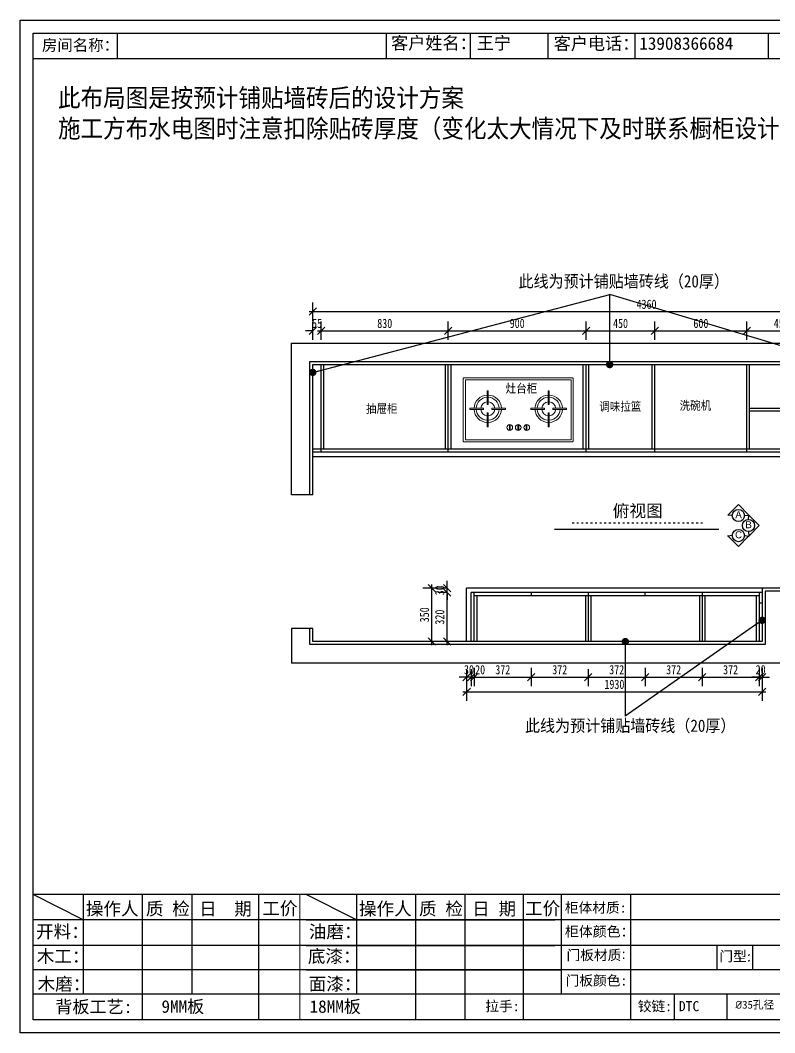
# Model space of a CAD drawing. Header units: millimetres. Extents: x -497855 to 324262, y -590254 to -173602.
# Drawn here: x -497855 to -492927, y -583638 to -577022 of the extents above; entities that cross this region are included whole.
import ezdxf

# ---------------------------------------------------------------- set-up
doc = ezdxf.new("R2010")
doc.units = ezdxf.units.MM
doc.header["$PDMODE"] = 3
doc.linetypes.add('ACAD_ISO03W100', pattern=[30, 12, -18])
for name, color, linetype in [('C', 145, 'Continuous'), ('图框', 7, 'Continuous'), ('柜体', 7, 'Continuous'), ('水电图层', 4, 'Continuous')]:
    doc.layers.add(name, color=color, linetype=linetype)
doc.layers.add('实物线', color=7, linetype='Continuous', lineweight=20)
doc.styles.get("Standard").update_dxf_attribs({"font": 'txt', "bigfont": 'gbcbig.shx'})
doc.styles.add('宋体', font='', dxfattribs={"width": 0.9})
doc.styles.add('数、文', font='', dxfattribs={"width": 0.8})
doc.styles.add('田江洲', font='', dxfattribs={"height": 80})
doc.styles.get('宋体').set_extended_font_data('SimSun')
doc.styles.get('数、文').set_extended_font_data('SimSun')
doc.styles.get('田江洲').set_extended_font_data('SimSun')
doc.dimstyles.new('60', dxfattribs={"dimscale": 60, "dimtxt": 1, "dimasz": 0.8, "dimexe": 1, "dimexo": 3, "dimgap": 0.3, "dimtad": 1, "dimdec": 0, "dimtxsty": '数、文', "dimblk": 'OBLIQUE', "dimcen": 0.3, "dimdle": 0.4, "dimclrd": 8, "dimclre": 8, "dimclrt": 1, "dimadec": 0, "dimazin": 0, "dimtfac": 1, "dimtdec": 0, "dimtix": 1, "dimtofl": 0, "dimtmove": 1, "dimatfit": 3, "dimldrblk": 'DOT', "dimfxl": 1, "dimfxlon": 1, "dimtolj": 1, "dimarcsym": 0})

# ---------------------------------------------------------------- blocks, each defined once
blk = doc.blocks.new('hyujik')
at = {"layer": '实物线', "color": 4, "lineweight": 5}
for p, q in [((-482438.1, -506155.5), (-482438.1, -506189.2)), ((-482438.1, -506189.2), (-482432.5, -506189.2)), ((-482432.5, -506189.2), (-482432.5, -506153.6)), ((-482382.7, -506155.5), (-482382.7, -506189.2)), ((-482382.7, -506189.2), (-482377, -506189.2)), ((-482377, -506189.2), (-482377, -506153.6)), ((-482329.1, -506189.2), (-482329.1, -506153.6)), ((-482323.5, -506189.2), (-482329.1, -506189.2)), ((-482323.5, -506155.5), (-482323.5, -506189.2))]:
    blk.add_line(p, q, dxfattribs=at)
blk.add_lwpolyline([(-482740.8, -506258.7, 0.414214), (-482732.7, -506266.9), (-482028.9, -506266.9, 0.414214), (-482020.8, -506258.7), (-482020.8, -505855, 0.414214), (-482028.9, -505846.9), (-482732.7, -505846.9, 0.414214), (-482740.8, -505855)], format="xyb", close=True, dxfattribs=at)
for points in [[(-482726.2, -506252.2), (-482035.4, -506252.2), (-482035.4, -505861.5), (-482726.2, -505861.5)], [(-482576, -506023.1), (-482576, -506023.1), (-482583.9, -506023.1), (-482583.9, -506023.1), (-482583.9, -505932.9), (-482583.9, -505932.9), (-482576, -505932.9), (-482576, -505932.9)], [(-482185.6, -506023.1), (-482185.6, -506023.1), (-482177.7, -506023.1), (-482177.7, -506023.1), (-482177.7, -505932.9), (-482177.7, -505932.9), (-482185.6, -505932.9), (-482185.6, -505932.9)], [(-482606.9, -506046.1), (-482606.9, -506046.1), (-482606.9, -506054), (-482606.9, -506054), (-482697.1, -506054), (-482697.1, -506054), (-482697.1, -506046.1), (-482697.1, -506046.1)], [(-482583.9, -506077), (-482583.9, -506077), (-482576, -506077), (-482576, -506077), (-482576, -506167.2), (-482576, -506167.2), (-482583.9, -506167.2), (-482583.9, -506167.2)], [(-482553, -506054), (-482553, -506054), (-482553, -506046.1), (-482553, -506046.1), (-482462.8, -506046.1), (-482462.8, -506046.1), (-482462.8, -506054), (-482462.8, -506054)], [(-482208.6, -506054), (-482208.6, -506054), (-482208.6, -506046.1), (-482208.6, -506046.1), (-482298.8, -506046.1), (-482298.8, -506046.1), (-482298.8, -506054), (-482298.8, -506054)], [(-482177.7, -506077), (-482177.7, -506077), (-482185.6, -506077), (-482185.6, -506077), (-482185.6, -506167.2), (-482185.6, -506167.2), (-482177.7, -506167.2), (-482177.7, -506167.2)], [(-482154.7, -506046.1), (-482154.7, -506046.1), (-482154.7, -506054), (-482154.7, -506054), (-482064.5, -506054), (-482064.5, -506054), (-482064.5, -506046.1), (-482064.5, -506046.1)]]:
    blk.add_lwpolyline(points, close=True, dxfattribs=at)
for centre in [(-482436.2, -506172.3), (-482380.8, -506172.3), (-482325.4, -506172.3)]:
    blk.add_circle(centre, 18.7, dxfattribs=at)
for centre, radius, start, end in [((-482579.9, -506050.1), 89.7, 92.53087, 177.46913), ((-482579.9, -506050.1), 75.1, 93.02425, 176.97575), ((-482579.9, -506050.1), 45.5, 94.99054, 175.00946), ((-482579.9, -506050.1), 89.7, 2.53087, 87.46913), ((-482579.9, -506050.1), 75.1, 3.02425, 86.97575), ((-482579.9, -506050.1), 45.5, 4.99054, 85.00946), ((-482181.6, -506050.1), 89.7, 92.53087, 177.46913), ((-482181.6, -506050.1), 75.1, 93.02425, 176.97575), ((-482181.6, -506050.1), 45.5, 94.99054, 175.00946), ((-482181.6, -506050.1), 89.7, 2.53087, 87.46913), ((-482181.6, -506050.1), 75.1, 3.02425, 86.97575), ((-482181.6, -506050.1), 45.5, 4.99054, 85.00946), ((-482579.9, -506050.1), 89.7, 182.53087, 267.46913), ((-482579.9, -506050.1), 75.1, 183.02425, 266.97575), ((-482579.9, -506050.1), 45.5, 184.99054, 265.00946), ((-482579.9, -506050.1), 45.5, 274.99054, 355.00946), ((-482579.9, -506050.1), 75.1, 273.02425, 356.97575), ((-482579.9, -506050.1), 89.7, 272.53087, 357.46913), ((-482181.6, -506050.1), 89.7, 182.53087, 267.46913), ((-482181.6, -506050.1), 75.1, 183.02425, 266.97575), ((-482181.6, -506050.1), 45.5, 184.99054, 265.00946), ((-482181.6, -506050.1), 45.5, 274.99054, 355.00946), ((-482181.6, -506050.1), 75.1, 273.02425, 356.97575), ((-482181.6, -506050.1), 89.7, 272.53087, 357.46913)]:
    blk.add_arc(centre, radius, start, end, dxfattribs=at)
blk = doc.blocks.new('_Oblique')
at = {"color": 0, "linetype": 'ByBlock', "lineweight": -2}
blk.add_line((-0.5, -0.5), (0.5, 0.5), dxfattribs=at)
blk = doc.blocks.new('*D130')
at = {"layer": 'Defpoints', "color": 0}
for p in [(-495889.5, -579050.8), (-495944.5, -579841.7), (-495889.5, -579841.7)]:
    blk.add_point(p, dxfattribs=at)
at = {"layer": '水电图层', "color": 8, "lineweight": -2}
for p, q in [((-495944.5, -579110.8), (-495944.5, -578990.8)), ((-495889.5, -579110.8), (-495889.5, -578990.8)), ((-495944.5, -579050.8), (-495992.5, -579050.8)), ((-495889.5, -579050.8), (-495841.5, -579050.8))]:
    blk.add_line(p, q, dxfattribs=at)
at = {"layer": '水电图层', "color": 8, "lineweight": -2, "xscale": 48, "yscale": 48, "zscale": 48}
blk.add_blockref('_Oblique', (-495944.5, -579050.8), dxfattribs=at)
at = {"layer": '水电图层', "color": 8, "lineweight": -2, "xscale": 48, "yscale": 48, "zscale": 48, "rotation": 180}
blk.add_blockref('_Oblique', (-495889.5, -579050.8), dxfattribs=at)
at = {"layer": '水电图层', "color": 1, "insert": (-495917, -579002.8), "char_height": 60, "attachment_point": 5, "style": '数、文'}
blk.add_mtext('\\A1;55', dxfattribs=at)
blk = doc.blocks.new('*D131')
at = {"layer": 'Defpoints', "color": 0}
for p in [(-495059.5, -579050.8), (-495889.5, -579841.7), (-495059.5, -579841.7)]:
    blk.add_point(p, dxfattribs=at)
at = {"layer": '水电图层', "color": 8, "lineweight": -2}
for p, q in [((-495889.5, -579110.8), (-495889.5, -578990.8)), ((-495059.5, -579110.8), (-495059.5, -578990.8)), ((-495913.5, -579050.8), (-495035.5, -579050.8))]:
    blk.add_line(p, q, dxfattribs=at)
at = {"layer": '水电图层', "color": 8, "lineweight": -2, "xscale": 48, "yscale": 48, "zscale": 48, "rotation": 180}
blk.add_blockref('_Oblique', (-495889.5, -579050.8), dxfattribs=at)
at = {"layer": '水电图层', "color": 8, "lineweight": -2, "xscale": 48, "yscale": 48, "zscale": 48}
blk.add_blockref('_Oblique', (-495059.5, -579050.8), dxfattribs=at)
at = {"layer": '水电图层', "color": 1, "insert": (-495474.5, -579002.8), "char_height": 60, "attachment_point": 5, "style": '数、文'}
blk.add_mtext('\\A1;830', dxfattribs=at)
blk = doc.blocks.new('*D132')
at = {"layer": 'Defpoints', "color": 0}
for p in [(-494159.5, -579050.8), (-495059.5, -579841.7), (-494159.5, -579841.7)]:
    blk.add_point(p, dxfattribs=at)
at = {"layer": '水电图层', "color": 8, "lineweight": -2}
for p, q in [((-495059.5, -579110.8), (-495059.5, -578990.8)), ((-494159.5, -579110.8), (-494159.5, -578990.8)), ((-495083.5, -579050.8), (-494135.5, -579050.8))]:
    blk.add_line(p, q, dxfattribs=at)
at = {"layer": '水电图层', "color": 8, "lineweight": -2, "xscale": 48, "yscale": 48, "zscale": 48, "rotation": 180}
blk.add_blockref('_Oblique', (-495059.5, -579050.8), dxfattribs=at)
at = {"layer": '水电图层', "color": 8, "lineweight": -2, "xscale": 48, "yscale": 48, "zscale": 48}
blk.add_blockref('_Oblique', (-494159.5, -579050.8), dxfattribs=at)
at = {"layer": '水电图层', "color": 1, "insert": (-494609.5, -579002.8), "char_height": 60, "attachment_point": 5, "style": '数、文'}
blk.add_mtext('\\A1;900', dxfattribs=at)
blk = doc.blocks.new('*D133')
at = {"layer": 'Defpoints', "color": 0}
for p in [(-493709.5, -579050.8), (-494159.5, -579841.7), (-493709.5, -579841.7)]:
    blk.add_point(p, dxfattribs=at)
at = {"layer": '水电图层', "color": 8, "lineweight": -2}
for p, q in [((-494159.5, -579110.8), (-494159.5, -578990.8)), ((-493709.5, -579110.8), (-493709.5, -578990.8)), ((-494183.5, -579050.8), (-493685.5, -579050.8))]:
    blk.add_line(p, q, dxfattribs=at)
at = {"layer": '水电图层', "color": 8, "lineweight": -2, "xscale": 48, "yscale": 48, "zscale": 48, "rotation": 180}
blk.add_blockref('_Oblique', (-494159.5, -579050.8), dxfattribs=at)
at = {"layer": '水电图层', "color": 8, "lineweight": -2, "xscale": 48, "yscale": 48, "zscale": 48}
blk.add_blockref('_Oblique', (-493709.5, -579050.8), dxfattribs=at)
at = {"layer": '水电图层', "color": 1, "insert": (-493934.5, -579002.8), "char_height": 60, "attachment_point": 5, "style": '数、文'}
blk.add_mtext('\\A1;450', dxfattribs=at)
blk = doc.blocks.new('*D134')
at = {"layer": 'Defpoints', "color": 0}
for p in [(-493109.5, -579050.8), (-493709.5, -579841.7), (-493109.5, -579841.7)]:
    blk.add_point(p, dxfattribs=at)
at = {"layer": '水电图层', "color": 8, "lineweight": -2}
for p, q in [((-493709.5, -579110.8), (-493709.5, -578990.8)), ((-493109.5, -579110.8), (-493109.5, -578990.8)), ((-493733.5, -579050.8), (-493085.5, -579050.8))]:
    blk.add_line(p, q, dxfattribs=at)
at = {"layer": '水电图层', "color": 8, "lineweight": -2, "xscale": 48, "yscale": 48, "zscale": 48, "rotation": 180}
blk.add_blockref('_Oblique', (-493709.5, -579050.8), dxfattribs=at)
at = {"layer": '水电图层', "color": 8, "lineweight": -2, "xscale": 48, "yscale": 48, "zscale": 48}
blk.add_blockref('_Oblique', (-493109.5, -579050.8), dxfattribs=at)
at = {"layer": '水电图层', "color": 1, "insert": (-493409.5, -579002.8), "char_height": 60, "attachment_point": 5, "style": '数、文'}
blk.add_mtext('\\A1;600', dxfattribs=at)
blk = doc.blocks.new('*D135')
at = {"layer": 'Defpoints', "color": 0}
for p in [(-492659.5, -579050.8), (-493109.5, -579841.7), (-492659.5, -579841.7)]:
    blk.add_point(p, dxfattribs=at)
at = {"layer": '水电图层', "color": 8, "lineweight": -2}
for p, q in [((-493109.5, -579110.8), (-493109.5, -578990.8)), ((-492659.5, -579110.8), (-492659.5, -578990.8)), ((-493133.5, -579050.8), (-492635.5, -579050.8))]:
    blk.add_line(p, q, dxfattribs=at)
at = {"layer": '水电图层', "color": 8, "lineweight": -2, "xscale": 48, "yscale": 48, "zscale": 48, "rotation": 180}
blk.add_blockref('_Oblique', (-493109.5, -579050.8), dxfattribs=at)
at = {"layer": '水电图层', "color": 8, "lineweight": -2, "xscale": 48, "yscale": 48, "zscale": 48}
blk.add_blockref('_Oblique', (-492659.5, -579050.8), dxfattribs=at)
at = {"layer": '水电图层', "color": 1, "insert": (-492884.5, -579002.8), "char_height": 60, "attachment_point": 5, "style": '数、文'}
blk.add_mtext('\\A1;450', dxfattribs=at)
blk = doc.blocks.new('*D139')
at = {"layer": 'Defpoints', "color": 0}
for p in [(-491584.5, -578925.7), (-491584.5, -579271.7), (-495944.5, -579871.7)]:
    blk.add_point(p, dxfattribs=at)
at = {"layer": '水电图层', "color": 8, "lineweight": -2}
for p, q in [((-495944.5, -578985.7), (-495944.5, -578865.7)), ((-491584.5, -578985.7), (-491584.5, -578865.7)), ((-495968.5, -578925.7), (-491560.5, -578925.7))]:
    blk.add_line(p, q, dxfattribs=at)
at = {"layer": '水电图层', "color": 8, "lineweight": -2, "xscale": 48, "yscale": 48, "zscale": 48, "rotation": 180}
blk.add_blockref('_Oblique', (-495944.5, -578925.7), dxfattribs=at)
at = {"layer": '水电图层', "color": 8, "lineweight": -2, "xscale": 48, "yscale": 48, "zscale": 48}
blk.add_blockref('_Oblique', (-491584.5, -578925.7), dxfattribs=at)
at = {"layer": '水电图层', "color": 1, "insert": (-493764.5, -578877.7), "char_height": 60, "attachment_point": 5, "style": '数、文'}
blk.add_mtext('\\A1;4360', dxfattribs=at)
blk = doc.blocks.new('*D140')
at = {"layer": 'Defpoints', "color": 0}
for p in [(-493091.5, -579271.7), (-493109.5, -579841.7), (-491305.2, -579841.7)]:
    blk.add_point(p, dxfattribs=at)
at = {"layer": '水电图层', "color": 8, "lineweight": -2}
for p, q in [((-491305.2, -579247.7), (-491305.2, -579865.7)), ((-491365.2, -579271.7), (-491245.2, -579271.7)), ((-491365.2, -579841.7), (-491245.2, -579841.7))]:
    blk.add_line(p, q, dxfattribs=at)
at = {"layer": '水电图层', "color": 8, "lineweight": -2, "xscale": 48, "yscale": 48, "zscale": 48}
for p, rotation in [((-491305.2, -579271.7), 90), ((-491305.2, -579841.7), 270)]:
    blk.add_blockref('_Oblique', p, dxfattribs=dict(at, rotation=rotation))
at = {"layer": '水电图层', "color": 1, "insert": (-491353.2, -579556.7), "char_height": 60, "attachment_point": 5, "rotation": 90, "style": '数、文'}
blk.add_mtext('\\A1;570', dxfattribs=at)
blk = doc.blocks.new('*D141')
at = {"layer": 'Defpoints', "color": 0}
for p in [(-493109.5, -579841.7), (-492154.5, -579896.7), (-491305.2, -579896.7)]:
    blk.add_point(p, dxfattribs=at)
at = {"layer": '水电图层', "color": 8, "lineweight": -2}
for p, q in [((-491365.2, -579841.7), (-491245.2, -579841.7)), ((-491305.2, -579841.7), (-491305.2, -579793.7)), ((-491365.2, -579896.7), (-491245.2, -579896.7)), ((-491305.2, -579896.7), (-491305.2, -579944.7))]:
    blk.add_line(p, q, dxfattribs=at)
at = {"layer": '水电图层', "color": 8, "lineweight": -2, "xscale": 48, "yscale": 48, "zscale": 48}
for p, rotation in [((-491305.2, -579841.7), 270), ((-491305.2, -579896.7), 90)]:
    blk.add_blockref('_Oblique', p, dxfattribs=dict(at, rotation=rotation))
at = {"layer": '水电图层', "color": 1, "insert": (-491353.2, -579869.2), "char_height": 60, "attachment_point": 5, "rotation": 90, "style": '数、文'}
blk.add_mtext('\\A1;55', dxfattribs=at)
blk = doc.blocks.new('*D146')
at = {"layer": 'Defpoints', "color": 0}
for p in [(-495067.2, -580761.7), (-494909.5, -580761.7), (-494909.5, -581081.7)]:
    blk.add_point(p, dxfattribs=at)
at = {"layer": '水电图层', "color": 8, "lineweight": -2}
for p, q in [((-495067.2, -580761.7), (-495127.2, -580761.7)), ((-495067.2, -581105.7), (-495067.2, -580737.7)), ((-495067.2, -581081.7), (-495127.2, -581081.7))]:
    blk.add_line(p, q, dxfattribs=at)
at = {"layer": '水电图层', "color": 8, "lineweight": -2, "xscale": 48, "yscale": 48, "zscale": 48}
for p, rotation in [((-495067.2, -580761.7), 90), ((-495067.2, -581081.7), 270)]:
    blk.add_blockref('_Oblique', p, dxfattribs=dict(at, rotation=rotation))
at = {"layer": '水电图层', "color": 1, "insert": (-495115.2, -580921.7), "char_height": 60, "attachment_point": 5, "rotation": 90, "style": '数、文'}
blk.add_mtext('\\A1;320', dxfattribs=at)
blk = doc.blocks.new('*D147')
at = {"layer": 'Defpoints', "color": 0}
for p in [(-495067.2, -580731.7), (-494939.5, -580731.7), (-494909.5, -580761.7)]:
    blk.add_point(p, dxfattribs=at)
at = {"layer": '水电图层', "color": 8, "lineweight": -2}
for p, q in [((-495067.2, -580731.7), (-495067.2, -580683.7)), ((-495067.2, -580731.7), (-495127.2, -580731.7)), ((-495067.2, -580761.7), (-495127.2, -580761.7)), ((-495067.2, -580761.7), (-495067.2, -580809.7))]:
    blk.add_line(p, q, dxfattribs=at)
at = {"layer": '水电图层', "color": 8, "lineweight": -2, "xscale": 48, "yscale": 48, "zscale": 48}
for p, rotation in [((-495067.2, -580731.7), 270), ((-495067.2, -580761.7), 90)]:
    blk.add_blockref('_Oblique', p, dxfattribs=dict(at, rotation=rotation))
at = {"layer": '水电图层', "color": 1, "insert": (-495115.2, -580746.7), "char_height": 60, "attachment_point": 5, "rotation": 90, "style": '数、文'}
blk.add_mtext('\\A1;30', dxfattribs=at)
blk = doc.blocks.new('*D148')
at = {"layer": 'Defpoints', "color": 0}
for p in [(-495166.8, -580731.7), (-494939.5, -580731.7), (-494939.5, -581081.7)]:
    blk.add_point(p, dxfattribs=at)
at = {"layer": '水电图层', "color": 8, "lineweight": -2}
for p, q in [((-495166.8, -581105.7), (-495166.8, -580707.7)), ((-495119.5, -580731.7), (-495226.8, -580731.7)), ((-495119.5, -581081.7), (-495226.8, -581081.7))]:
    blk.add_line(p, q, dxfattribs=at)
at = {"layer": '水电图层', "color": 8, "lineweight": -2, "xscale": 48, "yscale": 48, "zscale": 48}
for p, rotation in [((-495166.8, -580731.7), 90), ((-495166.8, -581081.7), 270)]:
    blk.add_blockref('_Oblique', p, dxfattribs=dict(at, rotation=rotation))
at = {"layer": '水电图层', "color": 1, "insert": (-495214.8, -580906.7), "char_height": 60, "attachment_point": 5, "rotation": 90, "style": '数、文'}
blk.add_mtext('\\A1;350', dxfattribs=at)
blk = doc.blocks.new('*D149')
at = {"layer": 'Defpoints', "color": 0}
for p in [(-494939.5, -581081.7), (-494909.5, -581081.7), (-494909.5, -581313.7)]:
    blk.add_point(p, dxfattribs=at)
at = {"layer": '水电图层', "color": 8, "lineweight": -2}
for p, q in [((-494939.5, -581261.7), (-494939.5, -581373.7)), ((-494909.5, -581261.7), (-494909.5, -581373.7)), ((-494939.5, -581313.7), (-494987.5, -581313.7)), ((-494909.5, -581313.7), (-494861.5, -581313.7))]:
    blk.add_line(p, q, dxfattribs=at)
at = {"layer": '水电图层', "color": 8, "lineweight": -2, "xscale": 48, "yscale": 48, "zscale": 48}
blk.add_blockref('_Oblique', (-494939.5, -581313.7), dxfattribs=at)
at = {"layer": '水电图层', "color": 8, "lineweight": -2, "xscale": 48, "yscale": 48, "zscale": 48, "rotation": 180}
blk.add_blockref('_Oblique', (-494909.5, -581313.7), dxfattribs=at)
at = {"layer": '水电图层', "color": 1, "insert": (-494924.5, -581265.7), "char_height": 60, "attachment_point": 5, "style": '数、文'}
blk.add_mtext('\\A1;30', dxfattribs=at)
blk = doc.blocks.new('*D150')
at = {"layer": 'Defpoints', "color": 0}
for p in [(-494909.5, -581081.7), (-494889.5, -581067.1), (-494889.5, -581313.7)]:
    blk.add_point(p, dxfattribs=at)
at = {"layer": '水电图层', "color": 8, "lineweight": -2}
for p, q in [((-494909.5, -581261.7), (-494909.5, -581373.7)), ((-494889.5, -581253.7), (-494889.5, -581373.7)), ((-494909.5, -581313.7), (-494957.5, -581313.7)), ((-494889.5, -581313.7), (-494841.5, -581313.7))]:
    blk.add_line(p, q, dxfattribs=at)
at = {"layer": '水电图层', "color": 8, "lineweight": -2, "xscale": 48, "yscale": 48, "zscale": 48}
blk.add_blockref('_Oblique', (-494909.5, -581313.7), dxfattribs=at)
at = {"layer": '水电图层', "color": 8, "lineweight": -2, "xscale": 48, "yscale": 48, "zscale": 48, "rotation": 180}
blk.add_blockref('_Oblique', (-494889.5, -581313.7), dxfattribs=at)
at = {"layer": '水电图层', "color": 1, "insert": (-494851.6, -581265.7), "char_height": 60, "attachment_point": 5, "style": '数、文'}
blk.add_mtext('\\A1;20', dxfattribs=at)
blk = doc.blocks.new('*D151')
at = {"layer": 'Defpoints', "color": 0}
for p in [(-494517.5, -580781.7), (-494889.5, -581067.1), (-494517.5, -581313.7)]:
    blk.add_point(p, dxfattribs=at)
at = {"layer": '水电图层', "color": 8, "lineweight": -2}
for p, q in [((-494889.5, -581253.7), (-494889.5, -581373.7)), ((-494517.5, -581253.7), (-494517.5, -581373.7)), ((-494913.5, -581313.7), (-494493.5, -581313.7))]:
    blk.add_line(p, q, dxfattribs=at)
at = {"layer": '水电图层', "color": 8, "lineweight": -2, "xscale": 48, "yscale": 48, "zscale": 48, "rotation": 180}
blk.add_blockref('_Oblique', (-494889.5, -581313.7), dxfattribs=at)
at = {"layer": '水电图层', "color": 8, "lineweight": -2, "xscale": 48, "yscale": 48, "zscale": 48}
blk.add_blockref('_Oblique', (-494517.5, -581313.7), dxfattribs=at)
at = {"layer": '水电图层', "color": 1, "insert": (-494703.5, -581265.7), "char_height": 60, "attachment_point": 5, "style": '数、文'}
blk.add_mtext('\\A1;372', dxfattribs=at)
blk = doc.blocks.new('*D152')
at = {"layer": 'Defpoints', "color": 0}
for p in [(-494517.5, -580781.7), (-494145.5, -581081.7), (-494145.5, -581313.7)]:
    blk.add_point(p, dxfattribs=at)
at = {"layer": '水电图层', "color": 8, "lineweight": -2}
for p, q in [((-494517.5, -581253.7), (-494517.5, -581373.7)), ((-494145.5, -581261.7), (-494145.5, -581373.7)), ((-494541.5, -581313.7), (-494121.5, -581313.7))]:
    blk.add_line(p, q, dxfattribs=at)
at = {"layer": '水电图层', "color": 8, "lineweight": -2, "xscale": 48, "yscale": 48, "zscale": 48, "rotation": 180}
blk.add_blockref('_Oblique', (-494517.5, -581313.7), dxfattribs=at)
at = {"layer": '水电图层', "color": 8, "lineweight": -2, "xscale": 48, "yscale": 48, "zscale": 48}
blk.add_blockref('_Oblique', (-494145.5, -581313.7), dxfattribs=at)
at = {"layer": '水电图层', "color": 1, "insert": (-494331.5, -581265.7), "char_height": 60, "attachment_point": 5, "style": '数、文'}
blk.add_mtext('\\A1;372', dxfattribs=at)
blk = doc.blocks.new('*D153')
at = {"layer": 'Defpoints', "color": 0}
for p in [(-493773.5, -580781.7), (-494145.5, -581081.7), (-493773.5, -581313.7)]:
    blk.add_point(p, dxfattribs=at)
at = {"layer": '水电图层', "color": 8, "lineweight": -2}
for p, q in [((-494145.5, -581261.7), (-494145.5, -581373.7)), ((-493773.5, -581253.7), (-493773.5, -581373.7)), ((-494169.5, -581313.7), (-493749.5, -581313.7))]:
    blk.add_line(p, q, dxfattribs=at)
at = {"layer": '水电图层', "color": 8, "lineweight": -2, "xscale": 48, "yscale": 48, "zscale": 48, "rotation": 180}
blk.add_blockref('_Oblique', (-494145.5, -581313.7), dxfattribs=at)
at = {"layer": '水电图层', "color": 8, "lineweight": -2, "xscale": 48, "yscale": 48, "zscale": 48}
blk.add_blockref('_Oblique', (-493773.5, -581313.7), dxfattribs=at)
at = {"layer": '水电图层', "color": 1, "insert": (-493959.5, -581265.7), "char_height": 60, "attachment_point": 5, "style": '数、文'}
blk.add_mtext('\\A1;372', dxfattribs=at)
blk = doc.blocks.new('*D154')
at = {"layer": 'Defpoints', "color": 0}
for p in [(-493773.5, -580781.7), (-493401.5, -580781.7), (-493401.5, -581313.7)]:
    blk.add_point(p, dxfattribs=at)
at = {"layer": '水电图层', "color": 8, "lineweight": -2}
for p, q in [((-493773.5, -581253.7), (-493773.5, -581373.7)), ((-493401.5, -581253.7), (-493401.5, -581373.7)), ((-493797.5, -581313.7), (-493377.5, -581313.7))]:
    blk.add_line(p, q, dxfattribs=at)
at = {"layer": '水电图层', "color": 8, "lineweight": -2, "xscale": 48, "yscale": 48, "zscale": 48, "rotation": 180}
blk.add_blockref('_Oblique', (-493773.5, -581313.7), dxfattribs=at)
at = {"layer": '水电图层', "color": 8, "lineweight": -2, "xscale": 48, "yscale": 48, "zscale": 48}
blk.add_blockref('_Oblique', (-493401.5, -581313.7), dxfattribs=at)
at = {"layer": '水电图层', "color": 1, "insert": (-493587.5, -581265.7), "char_height": 60, "attachment_point": 5, "style": '数、文'}
blk.add_mtext('\\A1;372', dxfattribs=at)
blk = doc.blocks.new('*D155')
at = {"layer": 'Defpoints', "color": 0}
for p in [(-493401.5, -580781.7), (-493029.5, -580781.7), (-493029.5, -581313.7)]:
    blk.add_point(p, dxfattribs=at)
at = {"layer": '水电图层', "color": 8, "lineweight": -2}
for p, q in [((-493401.5, -581253.7), (-493401.5, -581373.7)), ((-493029.5, -581253.7), (-493029.5, -581373.7)), ((-493425.5, -581313.7), (-493005.5, -581313.7))]:
    blk.add_line(p, q, dxfattribs=at)
at = {"layer": '水电图层', "color": 8, "lineweight": -2, "xscale": 48, "yscale": 48, "zscale": 48, "rotation": 180}
blk.add_blockref('_Oblique', (-493401.5, -581313.7), dxfattribs=at)
at = {"layer": '水电图层', "color": 8, "lineweight": -2, "xscale": 48, "yscale": 48, "zscale": 48}
blk.add_blockref('_Oblique', (-493029.5, -581313.7), dxfattribs=at)
at = {"layer": '水电图层', "color": 1, "insert": (-493215.5, -581265.7), "char_height": 60, "attachment_point": 5, "style": '数、文'}
blk.add_mtext('\\A1;372', dxfattribs=at)
blk = doc.blocks.new('*D156')
at = {"layer": 'Defpoints', "color": 0}
for p in [(-493029.5, -580781.7), (-493009.5, -580831.7), (-493009.5, -581313.7)]:
    blk.add_point(p, dxfattribs=at)
at = {"layer": '水电图层', "color": 8, "lineweight": -2}
for p, q in [((-493029.5, -581253.7), (-493029.5, -581373.7)), ((-493009.5, -581253.7), (-493009.5, -581373.7)), ((-493029.5, -581313.7), (-493077.5, -581313.7)), ((-493009.5, -581313.7), (-492961.5, -581313.7))]:
    blk.add_line(p, q, dxfattribs=at)
at = {"layer": '水电图层', "color": 8, "lineweight": -2, "xscale": 48, "yscale": 48, "zscale": 48}
blk.add_blockref('_Oblique', (-493029.5, -581313.7), dxfattribs=at)
at = {"layer": '水电图层', "color": 8, "lineweight": -2, "xscale": 48, "yscale": 48, "zscale": 48, "rotation": 180}
blk.add_blockref('_Oblique', (-493009.5, -581313.7), dxfattribs=at)
at = {"layer": '水电图层', "color": 1, "insert": (-493019.5, -581265.7), "char_height": 60, "attachment_point": 5, "style": '数、文'}
blk.add_mtext('\\A1;20', dxfattribs=at)
blk = doc.blocks.new('*D157')
at = {"layer": 'Defpoints', "color": 0}
for p in [(-494939.5, -581081.7), (-493009.5, -581081.7), (-493009.5, -581409)]:
    blk.add_point(p, dxfattribs=at)
at = {"layer": '水电图层', "color": 8, "lineweight": -2}
for p, q in [((-494939.5, -581349), (-494939.5, -581469)), ((-493009.5, -581349), (-493009.5, -581469)), ((-494963.5, -581409), (-492985.5, -581409))]:
    blk.add_line(p, q, dxfattribs=at)
at = {"layer": '水电图层', "color": 8, "lineweight": -2, "xscale": 48, "yscale": 48, "zscale": 48, "rotation": 180}
blk.add_blockref('_Oblique', (-494939.5, -581409), dxfattribs=at)
at = {"layer": '水电图层', "color": 8, "lineweight": -2, "xscale": 48, "yscale": 48, "zscale": 48}
blk.add_blockref('_Oblique', (-493009.5, -581409), dxfattribs=at)
at = {"layer": '水电图层', "color": 1, "insert": (-493974.5, -581361), "char_height": 60, "attachment_point": 5, "style": '数、文'}
blk.add_mtext('\\A1;1930', dxfattribs=at)

msp = doc.modelspace()

# ---------------------------------------------------------------- linework, layer by layer
at = {"color": 7}
for p, q in [((-497220.81, -577272.22), (-497220.81, -577105.64)), ((-495462.1, -577272.22), (-495462.1, -577105.64)), ((-494913.91, -577272.22), (-494913.91, -577105.64)), ((-494406.29, -577272.22), (-494406.29, -577105.64)), ((-493838.66, -577272.22), (-493838.66, -577105.64)), ((-492968.36, -577272.22), (-492968.36, -577105.64)), ((-497771.2, -577272.22), (-490122.25, -577272.22)), ((-490122.25, -582733.56), (-497771.2, -582733.56)), ((-494321.74, -582733.56), (-494321.74, -583385.97)), ((-493867.06, -583553.67), (-493867.06, -582733.56)), ((-488685.56, -582900.13), (-497771.2, -582900.13)), ((-494362.83, -582900.13), (-495987.13, -582900.13)), ((-490122.25, -583066.71), (-497771.2, -583066.71)), ((-493305, -583066.71), (-493305, -583226.34)), ((-493072.55, -583066.71), (-493072.55, -583226.34)), ((-490122.25, -583226.34), (-497771.2, -583226.34)), ((-490122.25, -583385.97), (-497771.2, -583385.97))]:
    msp.add_line(p, q, dxfattribs=at)
at = {"color": 251}
for p, q in [((-493233.13, -580255.05), (-493164.74, -580186.67)), ((-493233.13, -580255.05), (-493164.74, -580186.67)), ((-493096.35, -580255.05), (-493164.74, -580186.67)), ((-493096.44, -580254.97), (-493028.05, -580323.35)), ((-493096.44, -580254.97), (-493028.05, -580323.35)), ((-493096.44, -580391.74), (-493028.05, -580323.35)), ((-493233.13, -580391.65), (-493164.74, -580460.04)), ((-493233.13, -580391.65), (-493164.74, -580460.04)), ((-493096.35, -580391.65), (-493164.74, -580460.04))]:
    msp.add_line(p, q, dxfattribs=at)
at = {"lineweight": 13}
msp.add_line((-496028.21, -583553.67), (-496028.21, -582733.56), dxfattribs=at)
for p, q in [((-493584.72, -583385.97), (-493584.72, -583553.67)), ((-493240.96, -583385.97), (-493240.96, -583553.67))]:
    msp.add_line(p, q)
at = {"color": 7}
for points in [[(-488601.43, -583637.8), (-497855.33, -583637.8), (-497855.33, -577021.51), (-488601.43, -577021.51)], [(-497855.33, -577021.51), (-488601.43, -577021.51), (-488601.43, -583637.8), (-497855.33, -583637.8)], [(-497771.2, -577105.64), (-488685.56, -577105.64), (-488685.56, -583553.67), (-497771.2, -583553.67)]]:
    msp.add_lwpolyline(points, close=True, dxfattribs=at)
at = {"color": 251}
for points in [[(-493204.47, -580257.63), (-493233.14, -580254.96), (-493233.13, -580255.05)], [(-493204.47, -580257.63), (-493233.14, -580254.96), (-493233.13, -580255.05)], [(-493125.01, -580257.63), (-493096.34, -580254.96), (-493096.35, -580255.05)], [(-493099.02, -580283.62), (-493096.34, -580254.96), (-493096.44, -580254.97)], [(-493099.02, -580283.62), (-493096.34, -580254.96), (-493096.44, -580254.97)], [(-493096.24, -580254.96), (-493096.35, -580254.97)], [(-493096.34, -580254.96), (-493096.35, -580255.05)], [(-493099.02, -580363.08), (-493096.34, -580391.75), (-493096.44, -580391.74)], [(-493096.44, -580339.76), (-493096.34, -580339.77), (-493096.35, -580339.67)], [(-493204.47, -580389.07), (-493233.14, -580391.75), (-493233.13, -580391.65)], [(-493204.47, -580389.07), (-493233.14, -580391.75), (-493233.13, -580391.65)], [(-493125.01, -580389.07), (-493096.34, -580391.75), (-493096.35, -580391.65)], [(-493096.34, -580391.75), (-493096.44, -580391.74)], [(-493096.34, -580391.85), (-493096.35, -580391.75)]]:
    msp.add_lwpolyline(points, dxfattribs=at)
for centre in [(-493164.74, -580257.63), (-493099.02, -580323.35), (-493164.74, -580389.07)]:
    msp.add_circle(centre, 39.73, dxfattribs=at)
at = {"layer": 'C', "color": 7, "linetype": 'ByBlock'}
for points in [[(-497443.39, -582900.13), (-497771.2, -582733.56)], [(-497443.39, -582733.56), (-497443.39, -583385.97)], [(-497058.24, -582733.56), (-497058.24, -583553.67)], [(-496735.28, -582733.56), (-496735.28, -583385.97)], [(-496299.69, -582733.56), (-496299.69, -583553.67)], [(-495659.32, -582900.13), (-495987.13, -582733.56)], [(-495659.32, -582733.56), (-495659.32, -583385.97)], [(-495274.16, -582733.56), (-495274.16, -583553.67)], [(-494951.21, -582733.56), (-494951.21, -583553.67)], [(-494569.39, -582733.56), (-494569.39, -583553.67)], [(-495987.13, -582900.13), (-494362.83, -582900.13)], [(-495987.13, -582900.13), (-494362.83, -582900.13)], [(-495987.13, -583066.71), (-494362.83, -583066.71)], [(-495987.13, -583226.34), (-494321.74, -583226.34)]]:
    msp.add_lwpolyline(points, dxfattribs=at)
at = {"layer": '柜体', "color": 8, "linetype": 'ACAD_ISO03W100'}
msp.add_line((-493398.3, -580307.57), (-494258.74, -580307.57), dxfattribs=at)
at = {"layer": '柜体'}
msp.add_line((-493293.12, -580349.36), (-494365.18, -580349.36), dxfattribs=at)
at = {"layer": '水电图层', "color": 2}
for p, q in [((-496084.51, -580121.66), (-496084.51, -579131.66)), ((-496084.51, -579131.66), (-491444.51, -579131.66)), ((-495964.51, -580121.66), (-495964.51, -579251.66)), ((-495964.51, -579251.66), (-492849.51, -579251.66)), ((-495964.51, -580121.66), (-496084.51, -580121.66)), ((-491564.51, -580751.66), (-492989.51, -580751.66)), ((-492989.51, -580751.66), (-492989.51, -581101.66)), ((-495964.51, -580996.66), (-496084.51, -580996.66)), ((-496084.51, -580996.66), (-496084.51, -581221.66)), ((-495964.51, -581101.66), (-495964.51, -580996.66)), ((-492989.51, -581101.66), (-495964.51, -581101.66)), ((-491444.51, -581221.66), (-496084.51, -581221.66))]:
    msp.add_line(p, q, dxfattribs=at)
at = {"layer": '水电图层', "color": 6}
for p, q in [((-495944.51, -580121.66), (-495944.51, -579271.66)), ((-495944.51, -579271.66), (-492869.51, -579271.66)), ((-495944.51, -580121.66), (-495964.51, -580121.66)), ((-491584.51, -580731.66), (-493009.51, -580731.66)), ((-493009.51, -580731.66), (-493009.51, -581081.66)), ((-495944.51, -580996.66), (-495964.51, -580996.66)), ((-495944.51, -581081.66), (-495944.51, -580996.66)), ((-493009.51, -581081.66), (-495944.51, -581081.66))]:
    msp.add_line(p, q, dxfattribs=at)
at = {"layer": '水电图层', "color": 8}
for p, q in [((-495889.51, -579841.66), (-495889.51, -579271.66)), ((-495871.51, -579821.66), (-495871.51, -579271.66)), ((-495077.51, -579821.66), (-495077.51, -579271.66)), ((-495059.51, -579841.66), (-495059.51, -579271.66)), ((-495041.51, -579821.66), (-495041.51, -579271.66)), ((-494177.51, -579821.66), (-494177.51, -579271.66)), ((-494159.51, -579841.66), (-494159.51, -579271.66)), ((-494141.51, -579821.66), (-494141.51, -579271.66)), ((-493727.51, -579821.66), (-493727.51, -579271.66)), ((-493709.51, -579841.66), (-493709.51, -579271.66)), ((-493109.51, -579841.66), (-493109.51, -579271.66)), ((-493091.51, -579821.66), (-493091.51, -579271.66)), ((-493091.51, -579556.66), (-492209.51, -579556.66)), ((-493091.51, -579574.66), (-492227.51, -579574.66)), ((-495944.51, -579821.66), (-492154.51, -579821.66)), ((-495944.51, -579841.66), (-492154.51, -579841.66)), ((-493009.51, -580761.66), (-494909.51, -580761.66)), ((-494909.51, -581081.66), (-494909.51, -580761.66)), ((-494889.51, -581081.66), (-494889.51, -580761.66)), ((-494517.51, -580761.66), (-494517.51, -580781.66)), ((-494145.51, -580761.66), (-494145.51, -581081.66)), ((-493773.51, -580781.66), (-493773.51, -580761.66)), ((-493401.51, -580761.66), (-493401.51, -581081.66)), ((-493029.51, -580761.66), (-493029.51, -581081.66)), ((-493029.51, -580781.66), (-494889.51, -580781.66)), ((-494871.51, -581081.66), (-494871.51, -580781.66)), ((-494163.51, -580781.66), (-494163.51, -581081.66)), ((-494127.51, -580781.66), (-494127.51, -581081.66)), ((-493419.51, -580781.66), (-493419.51, -581081.66)), ((-493383.51, -580781.66), (-493383.51, -581081.66)), ((-493047.51, -580781.66), (-493047.51, -581081.66)), ((-493009.51, -580831.66), (-493029.51, -580831.66))]:
    msp.add_line(p, q, dxfattribs=at)
at = {"layer": '水电图层', "color": 0}
msp.add_line((-495944.51, -579871.66), (-492184.51, -579871.66), dxfattribs=at)
at = {"layer": '水电图层', "color": 255}
for p in [(-494939.51, -581081.66), (-493009.51, -580731.66)]:
    msp.add_line(p, (-494939.51, -580731.66), dxfattribs=at)

# ---------------------------------------------------------------- block references
msp.add_blockref('hyujik', (-12221.94, -73510.33), dxfattribs=at)

# ---------------------------------------------------------------- texts
at = {"color": 7, "attachment_point": 1}
for s, insert, char_height in [('{\\fKaiTi|b0|i0|c134|p49;房间名称\\fSimHei|b0|i0|c134|p2;：}', (-497713.61, -577147.2), 73.7662), ('{\\fKaiTi|b0|i0|c134|p49;客户姓名\\fSimHei|b0|i0|c134|p2;：\\fKaiTi|b0|i0|c134|p49;王宁}', (-495432.77, -577129.36), 81.9625), ('{\\fKaiTi|b0|i0|c134|p49;客户电话\\fSimHei|b0|i0|c134|p2;：13908366684}', (-494370.81, -577132.39), 81.9625)]:
    msp.add_mtext(s, dxfattribs=dict(at, insert=insert, char_height=char_height))
at = {"color": 251, "char_height": 45.5347, "width": 69.7761, "attachment_point": 5}
for s, insert in [('{\\fArial|b0|i0|c0|p34;A}', (-493163.55, -580252.59)), ('{\\fArial|b0|i0|c0|p34;B}', (-493097.84, -580318.31)), ('{\\fArial|b0|i0|c0|p34;C}', (-493163.55, -580384.03))]:
    msp.add_mtext(s, dxfattribs=dict(at, insert=insert))
at = {"attachment_point": 1}
for s, insert, char_height, width in [('{\\fKaiTi|b0|i0|c134|p49;柜体材质: }', (-494297.53, -582787.43), 65.57, 1295.3406), ('{\\fKaiTi|b0|i0|c134|p49;柜体颜色\\fSimHei|b0|i0|c134|p2;：}', (-494297.53, -582942.67), 66.5945, 1295.3406), ('{\\fKaiTi|b0|i0|c134|p49;门板材质}：', (-494287.05, -583097.42), 65.57, 1052.6051)]:
    msp.add_mtext(s, dxfattribs=dict(at, insert=insert, char_height=char_height, width=width))
at = {"char_height": 65.57, "attachment_point": 1}
for s, insert in [('{\\fKaiTi|b0|i0|c134|p49;门型}: ', (-493288.76, -583104.84)), ('{\\fKaiTi|b0|i0|c134|p49;门板颜色\\fSimHei|b0|i0|c134|p49;:}', (-494292.86, -583263.62)), ('{\\fKaiTi|b0|i0|c134|p49;拉手\\fSimHei|b0|i0|c134|p49;: }', (-494817.27, -583431.32)), ('{\\fKaiTi|b0|i0|c134|p49;铰链\\fSimHei|b0|i0|c134|p49;: \\fKaiTi|b0|i0|c134|p49;DTC}', (-493821.76, -583431.32))]:
    msp.add_mtext(s, dxfattribs=dict(at, insert=insert))
at = {"color": 7, "char_height": 81.9625, "attachment_point": 1}
for s, insert, width in [('{\\fKaiTi|b0|i0|c134|p49;背板工艺\\fSimHei|b0|i0|c134|p49;:\\f宋体|b0|i0|c134|p2; }     ', (-497626.3, -583426.75), 627.1847), ('{\\fKaiTi|b0|i0|c134|p49;9MM板 }     ', (-496932.79, -583425.43), 885.1749), ('{\\fKaiTi|b0|i0|c134|p49;18MM板 }     ', (-495965.07, -583425.43), 885.1749)]:
    msp.add_mtext(s, dxfattribs=dict(at, insert=insert, width=width))
at = {"layer": 'C', "color": 7, "linetype": 'ByBlock', "char_height": 84.1289, "attachment_point": 1, "line_spacing_factor": 1.113371}
for s, insert in [('{\\fKaiTi|b0|i0|c134|p49;操作人}', (-497426.8, -582785.4)), ('{\\fKaiTi|b0|i0|c134|p49;质 检}', (-497034.6, -582785.4)), ('{\\fKaiTi|b0|i0|c134|p49;日  期}', (-496687.3, -582785.9)), ('{\\fKaiTi|b0|i0|c134|p49;工价}', (-496274.15, -582783.26)), ('{\\fKaiTi|b0|i0|c134|p49;操作人}', (-495642.73, -582785.4)), ('{\\fKaiTi|b0|i0|c134|p49;质 检}', (-495250.53, -582785.4)), ('{\\fKaiTi|b0|i0|c134|p49;日 期}', (-494903.23, -582785.9)), ('{\\fKaiTi|b0|i0|c134|p49;工价}', (-494558.11, -582783.26)), ('{\\fKaiTi|b0|i0|c134|p49;开料\\f宋体|b0|i0|c134|p2;：}', (-497751.96, -582934.97)), ('{\\fKaiTi|b0|i0|c134|p49;油磨\\fSimHei|b0|i0|c134|p2;：}', (-495970.25, -582934.97)), ('{\\fKaiTi|b0|i0|c134|p49;木工\\f宋体|b0|i0|c134|p2;：}', (-497747.54, -583095.54)), ('{\\fKaiTi|b0|i0|c134|p49;底漆\\fSimHei|b0|i0|c134|p2;：}', (-495976.79, -583095.54)), ('{\\fKaiTi|b0|i0|c134|p49;木磨\\fSimHei|b0|i0|c134|p49;：}', (-497741.98, -583276.79)), ('{\\fKaiTi|b0|i0|c134|p49;面漆\\fSimHei|b0|i0|c134|p2;：}', (-495971.23, -583276.79))]:
    msp.add_mtext(s, dxfattribs=dict(at, insert=insert))
at = {"layer": 'C', "color": 0, "linetype": 'ByBlock', "insert": (-493184.07, -583429.18), "char_height": 51.2266, "width": 669.2387, "attachment_point": 1, "line_spacing_factor": 1.2}
msp.add_mtext('{\\fISOCPEUR|b0|i0|c0|p34;%%C\\fSimHei|b0|i0|c134|p49;35孔径}', dxfattribs=at)
at = {"layer": '图框', "insert": (-493985.67, -580187.01), "char_height": 80, "width": 1275.5287, "attachment_point": 1, "style": '田江洲'}
msp.add_mtext('俯视图', dxfattribs=at)
at = {"layer": '水电图层', "color": 255, "attachment_point": 1, "style": '宋体'}
for s, insert, char_height, width in [('{\\C84;此布局图是按预计铺贴墙砖后的设计方案\\P施工方布水电图时注意扣除贴砖厚度（变化太大情况下及时联系橱柜设计师）}', (-497608.96, -577468.33), 120, 5821.9593), ('{\\C84;此线为预计铺贴墙砖线（20厚）}', (-494600.82, -578687.49), 80, 2132.6247), ('{\\C84;灶台柜}', (-494684.63, -579399.93), 56, 560.588), ('{\\C84;调味拉篮}', (-494073.53, -579518.01), 56, 560.588), ('{\\C84;洗碗机}', (-493548.73, -579511.53), 56, 560.588), ('{\\C84;抽屉柜}', (-495597.31, -579531.81), 56, 560.588), ('{\\C84;此线为预计铺贴墙砖线（20厚）}', (-494558.41, -581591.21), 80, 2132.6247)]:
    msp.add_mtext(s, dxfattribs=dict(at, insert=insert, char_height=char_height, width=width))

# ---------------------------------------------------------------- dimensions: what is measured, and where the dimension line sits
at = {"layer": '水电图层', "color": 255}
for base, p1, p2, picture, middle in [((-491584.51, -578925.65), (-495944.51, -579871.66), (-491584.51, -579271.66), '*D139', (-493764.51, -578877.65)), ((-495889.51, -579050.76), (-495944.51, -579841.66), (-495889.51, -579841.66), '*D130', (-495917.01, -579002.76)), ((-495059.51, -579050.76), (-495889.51, -579841.66), (-495059.51, -579841.66), '*D131', (-495474.51, -579002.76)), ((-494159.51, -579050.76), (-495059.51, -579841.66), (-494159.51, -579841.66), '*D132', (-494609.51, -579002.76)), ((-493709.51, -579050.76), (-494159.51, -579841.66), (-493709.51, -579841.66), '*D133', (-493934.51, -579002.76)), ((-493109.51, -579050.76), (-493709.51, -579841.66), (-493109.51, -579841.66), '*D134', (-493409.51, -579002.76)), ((-492659.51, -579050.76), (-493109.51, -579841.66), (-492659.51, -579841.66), '*D135', (-492884.51, -579002.76)), ((-494517.51, -581313.73), (-494889.51, -581067.14), (-494517.51, -580781.66), '*D151', (-494703.51, -581265.73)), ((-494145.51, -581313.73), (-494517.51, -580781.66), (-494145.51, -581081.66), '*D152', (-494331.51, -581265.73)), ((-493773.51, -581313.73), (-494145.51, -581081.66), (-493773.51, -580781.66), '*D153', (-493959.51, -581265.73)), ((-493401.51, -581313.73), (-493773.51, -580781.66), (-493401.51, -580781.66), '*D154', (-493587.51, -581265.73)), ((-493029.51, -581313.73), (-493401.51, -580781.66), (-493029.51, -580781.66), '*D155', (-493215.51, -581265.73)), ((-493009.51, -581313.73), (-493029.51, -580781.66), (-493009.51, -580831.66), '*D156', (-493019.51, -581265.73)), ((-494909.51, -581313.73), (-494939.51, -581081.66), (-494909.51, -581081.66), '*D149', (-494924.51, -581265.73)), ((-493009.51, -581408.95), (-494939.51, -581081.66), (-493009.51, -581081.66), '*D157', (-493974.51, -581360.95))]:
    dim = msp.add_linear_dim(base=base, p1=p1, p2=p2, dimstyle='60', override={"dimdec": 1, "dimtdec": 1}, dxfattribs=at)
    dim.commit()
    dim.dimension.update_dxf_attribs({"geometry": picture, "text_midpoint": middle})
for base, p1, p2, picture, middle in [((-491305.25, -579841.66), (-493091.51, -579271.66), (-493109.51, -579841.66), '*D140', (-491353.25, -579556.66)), ((-491305.25, -579896.66), (-493109.51, -579841.66), (-492154.51, -579896.66), '*D141', (-491353.25, -579869.16)), ((-495166.78, -580731.66), (-494939.51, -581081.66), (-494939.51, -580731.66), '*D148', (-495214.78, -580906.66)), ((-495067.19, -580731.66), (-494909.51, -580761.66), (-494939.51, -580731.66), '*D147', (-495115.19, -580746.66)), ((-495067.19, -580761.66), (-494909.51, -581081.66), (-494909.51, -580761.66), '*D146', (-495115.19, -580921.66))]:
    dim = msp.add_linear_dim(base=base, p1=p1, p2=p2, angle=90, dimstyle='60', override={"dimdec": 1, "dimtdec": 1}, dxfattribs=at)
    dim.commit()
    dim.dimension.update_dxf_attribs({"geometry": picture, "text_midpoint": middle})
dim = msp.add_linear_dim(base=(-494889.51, -581313.73), p1=(-494909.51, -581081.66), p2=(-494889.51, -581067.14), dimstyle='60', override={"dimdec": 1, "dimtdec": 1}, dxfattribs=at)
dim.commit()
dim.dimension.update_dxf_attribs({"geometry": '*D150', "text_midpoint": (-494851.6, -581313.73), "dimtype": 160})

# ---------------------------------------------------------------- leaders
for points in [[(-495944.51, -579322.57), (-494005.39, -578812.85)], [(-494005.39, -579271.66), (-494005.39, -578812.85)], [(-492049.51, -579399.16), (-494005.39, -578812.85)], [(-493009.51, -580942.61), (-493903.11, -581570.09)], [(-493903.11, -581081.66), (-493903.11, -581570.09)]]:
    msp.add_leader(points, dimstyle='60', override={"dimgap": 0.3, "dimtad": 0, "dimdec": 1, "dimtdec": 1}, dxfattribs=at)

doc.saveas('drawing.dxf')
